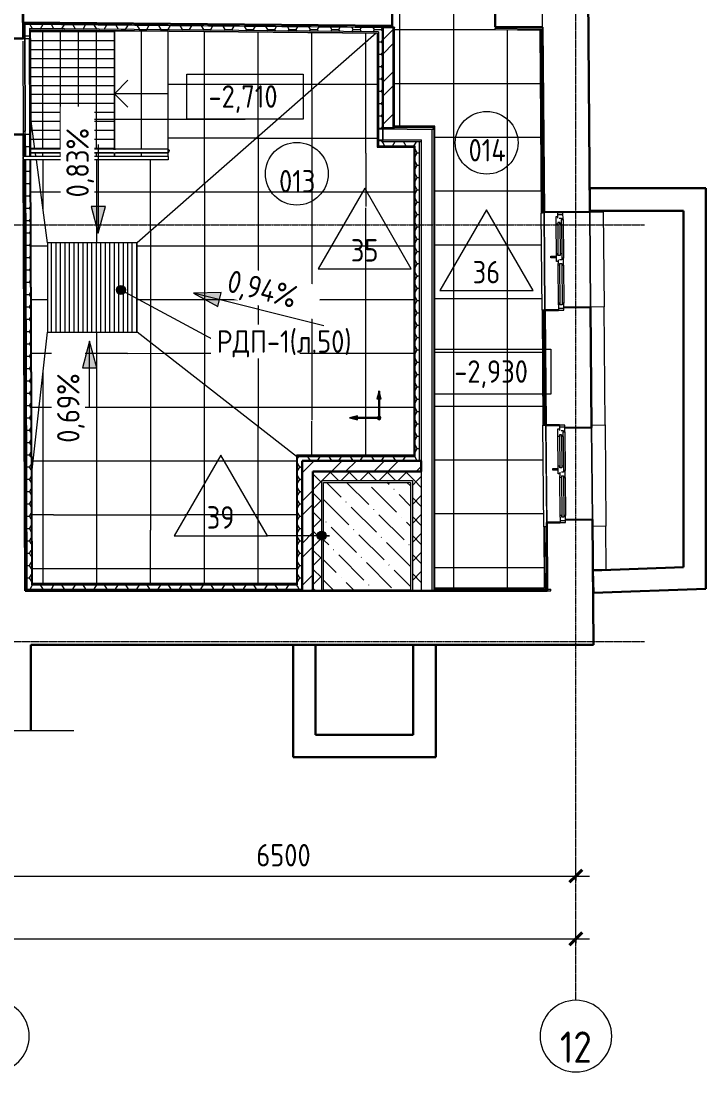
# Model space of a CAD drawing. Header units: millimetres. Extents: x -11773 to 96226, y -4908 to 46494.
# Drawn here: x 49158 to 56801, y 3493 to 15218 of the extents above; entities that cross this region are included whole.
import ezdxf

# ---------------------------------------------------------------- set-up
doc = ezdxf.new("R2010")
doc.units = ezdxf.units.MM
doc.linetypes.add('ADSK_Линия сетки', pattern=[25, 20, -2.5, 0, -2.5])
for name, color, linetype, lineweight in [('_ Окна', 7, 'Continuous', 9), ('Аннотация', 7, 'Continuous', 9), ('Каркас', 7, 'Continuous', 18), ('Лестницы', 7, 'Continuous', 9), ('Марки', 7, 'Continuous', 20), ('Марки помещений', 7, 'Continuous', 20), ('Ограждение', 7, 'Continuous', 9), ('Окна', 7, 'Continuous', 9), ('Оси', 7, 'Continuous', 9), ('Отметки', 7, 'Continuous', 9), ('Перекрытие', 7, 'Continuous', 18), ('Перекрытие штриховка', 7, 'Continuous', 18), ('Размеры', 7, 'Continuous', 9), ('Размеры-100', 7, 'Continuous', 9), ('Стены внутренние', 7, 'Continuous', 18), ('Стены наружные', 7, 'Continuous', 18), ('Стены несущие', 7, 'Continuous', 30), ('Стены отделка', 7, 'Continuous', 30), ('Стены перегородки', 7, 'Continuous', 30), ('Стены штриховка', 7, 'Continuous', 9), ('Стрелки вверх', 7, 'Continuous', 18), ('Узлы', 7, 'Continuous', 18)]:
    doc.layers.add(name, color=color, linetype=linetype, lineweight=lineweight)
doc.layers.add('Линии', color=7, linetype='Continuous', lineweight=9, true_color=0x00a600)
doc.styles.add('GOST Common', font='GOST_Common.ttf', dxfattribs={"width": 0.9, "height": 350})
doc.styles.add('GOST Common_1', font='GOST_Common.ttf', dxfattribs={"width": 0.9, "height": 250})
doc.styles.add('GOST Common_2', font='GOST_Common.ttf', dxfattribs={"width": 0.9, "height": 250})
doc.dimstyles.new('ADSK_Основной_2_5_мм', dxfattribs={"dimscale": 304.8, "dimtxt": 251.428749, "dimasz": 0.463911, "dimexe": 0.492126, "dimexo": 0.492126, "dimgap": 0.098425, "dimtad": 1, "dimrnd": 0.01, "dimdsep": 46, "dimtxsty": 'GOST Common_1', "dimblk1": 'OBLIQUE', "dimblk2": 'OBLIQUE', "dimsah": 1, "dimcen": 0.09, "dimdle": 0.492126, "dimazin": 2, "dimtfac": 1, "dimtdec": 4, "dimtix": 1, "dimtmove": 0, "dimatfit": 3, "dimfxl": 1, "dimtvp": 1, "dimtolj": 1, "dimtzin": 0, "dimlwd": 20, "dimlwe": 20, "dimarcsym": 2})
pattern_1 = [(270, (40404.3, 16311.27), (600, 4e-14), []), (0, (40404.3, 16311.27), (0, 600), [])]
pattern_2 = [(45, (0, 0), (-235.7317, 235.7317), []), (45, (157.15, 0), (-235.7317, 235.7317), [])]
pattern_3 = [(45, (0, 0), (-106.066, 106.066), []), (135, (0, 0), (-106.066, -106.066), [])]
pattern_4 = [(0, (0, 0), (119.062, 68.741), [79.375, -158.75]), (120, (0, 0), (-119.06295, 68.74108), [79.375, -158.75]), (60, (0, 0), (5e-05, 137.48208), [0, -158.75, 79.375, 0])]

# ---------------------------------------------------------------- blocks, each defined once
blk = doc.blocks.new('окна_rehau_двупольное - 1085х1220Н ОК34-3161617-План полов подвала')
at = {"layer": '_ Окна', "lineweight": 18}
for p, q in [((-466.5, -45), (-542.5, -45)), ((-542.5, -45), (-542.5, -105)), ((-542.5, -105), (-484.5, -105)), ((-502.5, -123), (-502.5, -105)), ((-484.5, -87), (-484.5, -63)), ((-484.5, -63), (-466.5, -63)), ((-466.5, -63), (-466.5, -45)), ((-417.5, -63), (-466.5, -63)), ((-435.5, -81), (-435.5, -105)), ((-417.5, -81), (-435.5, -81)), ((-435.5, -105), (-417.5, -105)), ((-417.5, -63), (-417.5, -81)), ((-417.5, -105), (-417.5, -123)), ((-84.5, -63), (-84.5, -81)), ((-84.5, -63), (-35.5, -63)), ((-84.5, -81), (-66.5, -81)), ((-84.5, -105), (-84.5, -123)), ((-66.5, -105), (-84.5, -105)), ((-66.5, -81), (-66.5, -105)), ((40.5, -45), (-35.5, -45)), ((-35.5, -45), (-35.5, -63)), ((-35.5, -63), (-17.5, -63)), ((-17.5, -63), (-17.5, -87)), ((-17.5, -105), (22.5, -105)), ((0.5, -105), (0.5, -123)), ((22.5, -87), (22.5, -63)), ((22.5, -63), (40.5, -63)), ((22.5, -87), (40.5, -87)), ((40.5, -105), (22.5, -105)), ((40.5, -63), (40.5, -45)), ((40.5, -87), (40.5, -105)), ((466.5, -45), (466.5, -63)), ((542.5, -45), (466.5, -45)), ((466.5, -63), (484.5, -63)), ((466.5, -87), (466.5, -105)), ((484.5, -87), (466.5, -87)), ((484.5, -105), (466.5, -105)), ((484.5, -63), (484.5, -87)), ((484.5, -105), (542.5, -105)), ((542.5, -105), (542.5, -45)), ((-417.5, -123), (-502.5, -123)), ((0.5, -123), (-84.5, -123))]:
    blk.add_line(p, q, dxfattribs=at)
at = {"layer": '_ Окна'}
for p, q in [((-522.5, -105), (-522.5, -45)), ((-435.5, -81), (-66.5, -81)), ((-435.5, -105), (-66.5, -105)), ((22.5, -87), (484.5, -87)), ((40.5, -63), (466.5, -63)), ((522.5, -105), (522.5, -45))]:
    blk.add_line(p, q, dxfattribs=at)
at = {"layer": 'Окна'}
for p, q in [((-466.5, -45), (-35.5, -45)), ((-417.5, -63), (-84.5, -63)), ((40.5, -45), (466.5, -45)), ((466.5, -105), (40.5, -105)), ((-84.5, -123), (-417.5, -123)), ((-61, -183), (-61, -123)), ((-41, -183), (-61, -183)), ((-41, -123), (-41, -183))]:
    blk.add_line(p, q, dxfattribs=at)
blk = doc.blocks.new('Ограждение - 40-3098293-План полов подвала')
at = {"layer": 'Ограждение', "lineweight": 18}
blk.add_arc((0, 0), 20, 219.7748, 320.2252, dxfattribs=at)
blk = doc.blocks.new('Ограждение - Ограждение-3256397-План полов подвала')
at = {"layer": 'Ограждение'}
for p, q in [((49186, 13668), (49186, 13708)), ((50201, 13708), (49186, 13708)), ((50201, 13668), (49186, 13668)), ((50801, 13708), (50201, 13708)), ((50801, 13668), (50201, 13668)), ((50801, 13708), (50801, 13668))]:
    blk.add_line(p, q, dxfattribs=at)
at = {"rotation": 269.9999999999997}
blk.add_blockref('Ограждение - 40-3098293-План полов подвала', (49198, 13688), dxfattribs=at)
blk = doc.blocks.new('Перемычка_ 2Арматуры - ПР-1_5-5317099-План полов подвала')
at = {"layer": 'Каркас', "lineweight": 9}
blk.add_line((400, -140), (-400, -140), dxfattribs=at)
blk = doc.blocks.new('Тип перил - Перила_Внутренний_-6528034-План полов подвала')
at = {"layer": 'Ограждение'}
for p, q in [((50190, 13788), (49269, 13788)), ((49269, 13748), (50190, 13748)), ((50801, 13788), (50203, 13788)), ((50203, 13748), (50801, 13748))]:
    blk.add_line(p, q, dxfattribs=at)
at = {"layer": 'Ограждение', "flags": 128}
for points in [[(50203, 13788), (50202, 13788), (50201, 13788), (50200, 13788), (50199, 13788), (50197, 13788), (50196, 13788), (50195, 13788), (50194, 13788), (50193, 13788), (50192, 13788), (50190, 13788), (50190, 13788)], [(50190, 13748), (50191, 13748), (50192, 13748), (50193, 13748), (50194, 13748), (50196, 13748), (50197, 13748), (50198, 13748), (50199, 13748), (50200, 13748), (50201, 13748), (50202, 13748), (50203, 13748)], [(50801, 13770), (50801, 13768), (50801, 13766)]]:
    blk.add_lwpolyline(points, dxfattribs=at)
blk = doc.blocks.new('Тип перил - D40-V6-План полов подвала')
at = {"layer": 'Ограждение', "flags": 128}
for points in [[(50792, 13788), (50794, 13788), (50796, 13788), (50798, 13787), (50799, 13787), (50801, 13786), (50802, 13785), (50803, 13785), (50804, 13784), (50805, 13783), (50806, 13782), (50807, 13782), (50808, 13781), (50808, 13780), (50809, 13779), (50809, 13779), (50810, 13778), (50810, 13778), (50810, 13777), (50811, 13776), (50811, 13776), (50811, 13775), (50811, 13775), (50811, 13774), (50812, 13774), (50812, 13773), (50812, 13773), (50812, 13773), (50812, 13772), (50812, 13772), (50812, 13771), (50812, 13771), (50812, 13771), (50812, 13770), (50812, 13770), (50812, 13769), (50812, 13769), (50812, 13769), (50812, 13768), (50812, 13768), (50812, 13768)], [(50792, 13748), (50794, 13748), (50796, 13748), (50798, 13749), (50799, 13749), (50801, 13750), (50802, 13750), (50803, 13751), (50804, 13752), (50805, 13753), (50806, 13753), (50807, 13754), (50808, 13755), (50808, 13756), (50809, 13756), (50809, 13757), (50810, 13758), (50810, 13758), (50810, 13759), (50811, 13759), (50811, 13760), (50811, 13760), (50811, 13761), (50811, 13761), (50812, 13762), (50812, 13762), (50812, 13763), (50812, 13763), (50812, 13764), (50812, 13764), (50812, 13764), (50812, 13765), (50812, 13765), (50812, 13766), (50812, 13766), (50812, 13766), (50812, 13767), (50812, 13767), (50812, 13767), (50812, 13768), (50812, 13768)]]:
    blk.add_lwpolyline(points, dxfattribs=at)
blk = doc.blocks.new('Тип перил - Перила_Внутренний_-V7-План полов подвала')
at = {"layer": 'Ограждение'}
for p, q in [((50190, 13788), (49269, 13788)), ((50190, 13748), (49269, 13748)), ((50190, 13788), (50212, 13788)), ((50190, 13748), (50212, 13748)), ((50801, 13788), (50212, 13788)), ((50801, 13748), (50212, 13748)), ((50801, 13748), (50801, 13788))]:
    blk.add_line(p, q, dxfattribs=at)
blk = doc.blocks.new('Линия разрыва4 - Линия разрыва-7061539-План полов подвала')
at = {"layer": 'Узлы'}
for p, q in [((-129, 0), (-65, 168)), ((-65, 168), (65, -168)), ((-4147, 0), (-129, 0)), ((65, -168), (129, 0)), ((129, 0), (4760, 0))]:
    blk.add_line(p, q, dxfattribs=at)
blk = doc.blocks.new('Ось сетки - Круг_Ø8 мм-8258-План полов подвала')
at = {"layer": 'Оси', "lineweight": 20}
for start, end in [(360, 180), (180, 360)]:
    blk.add_arc((0, 0), 4, start, end, dxfattribs=at)
blk = doc.blocks.new('DIMBLOCK9-План полов подвала')
at = {"layer": 'Размеры-100', "lineweight": 20, "transparency": 16777216}
for p, q in [((48850, 5679), (48850, 5829)), ((55350, 5679), (55350, 5829)), ((48850, 5679), (55500, 5679)), ((48850, 5679), (48850, 5629)), ((55350, 5679), (55350, 5629))]:
    blk.add_line(p, q, dxfattribs=at)
at = {"layer": 'Размеры-100', "lineweight": 40, "transparency": 16777216}
for p, q in [((48850, 5679), (48920, 5750)), ((55350, 5679), (55420, 5750)), ((48850, 5679), (48779, 5609)), ((55350, 5679), (55279, 5609))]:
    blk.add_line(p, q, dxfattribs=at)
at = {"layer": 'Размеры-100', "color": 0, "lineweight": 20, "transparency": 16777216, "insert": (51784, 6036), "char_height": 250, "width": 756.84, "attachment_point": 1, "line_spacing_factor": 1.022761, "style": 'GOST Common_1'}
blk.add_mtext('6500', dxfattribs=at)
blk = doc.blocks.new('_Oblique')
at = {"color": 0, "linetype": 'ByBlock', "lineweight": -2}
blk.add_line((-0.5, -0.5), (0.5, 0.5), dxfattribs=at)
blk = doc.blocks.new('DIMBLOCK10-План полов подвала')
at = {"layer": 'Размеры-100', "lineweight": 20, "transparency": 16777216}
for p, q in [((-6500, 4979), (-6500, 5129)), ((55350, 4979), (55350, 5129)), ((-6650, 4979), (55500, 4979)), ((-6500, 4979), (-6500, 4929)), ((55350, 4979), (55350, 4929))]:
    blk.add_line(p, q, dxfattribs=at)
at = {"layer": 'Размеры-100', "lineweight": 40, "transparency": 16777216}
for p, q in [((-6500, 4979), (-6430, 5050)), ((55350, 4979), (55420, 5050)), ((-6500, 4979), (-6571, 4909)), ((55350, 4979), (55279, 4909))]:
    blk.add_line(p, q, dxfattribs=at)
at = {"layer": 'Размеры-100', "color": 0, "lineweight": 20, "transparency": 16777216, "insert": (24054, 5336), "char_height": 250, "width": 889.8, "attachment_point": 1, "line_spacing_factor": 1.022761, "style": 'GOST Common_1'}
blk.add_mtext('61850', dxfattribs=at)
blk = doc.blocks.new('ADSK_Марка_Помещение_ОдноЗначение - Номер-159740-План полов подвала')
at = {"layer": 'Марки помещений'}
blk.add_circle((0, 0), 3.5, dxfattribs=at)
blk = doc.blocks.new('Высотные отметки - Рамка-12095-План полов подвала')
at = {"layer": 'Аннотация', "lineweight": 20}
for p, q in [((-6.5, 0), (-6.5, 5)), ((-6.5, 5), (6.5, 5)), ((6.5, 5), (6.5, 0)), ((6.5, 0), (-6.5, 0))]:
    blk.add_line(p, q, dxfattribs=at)
blk = doc.blocks.new('ADSK_Марка_ПерекрытиеПол - Экземпляр_Отделка пола-158379-План полов подвала')
at = {"layer": 'Марки', "color": 1, "true_color": 0xff0000}
for p, q in [((0, 9), (-5.2, 0)), ((5.2, 0), (0, 9)), ((-5.2, 0), (5.2, 0))]:
    blk.add_line(p, q, dxfattribs=at)

msp = doc.modelspace()

# ---------------------------------------------------------------- hatches: boundary and pattern name
at = {"layer": 'Аннотация'}
h = msp.add_hatch(color=256, dxfattribs=at)
edge = h.paths.add_edge_path()
edge.add_arc((50272.426, 12218.323), 50, 0, 360)
at = {"layer": 'Марки', "true_color": 0xff0000}
h = msp.add_hatch(color=1, dxfattribs=at)
edge = h.paths.add_edge_path()
edge.add_arc((52513.629, 9475.348), 50, 0, 360)
at = {"layer": 'Отметки'}
h = msp.add_hatch(color=256, dxfattribs=at)
edge = h.paths.add_edge_path()
edge.add_arc((49684.235, 14124.118), 50, 0, 360)
at = {"layer": 'Перекрытие штриховка', "lineweight": 9, "true_color": 0x787878}
h = msp.add_hatch(dxfattribs=at)
h.set_pattern_fill('FP_25', color=8, style=0, pattern_type=2)
h.set_pattern_definition([(270, (35986.1, 13321.53), (600, 4e-14), []), (0, (35986.1, 13321.53), (0, 600), [])])
h.paths.add_polyline_path([(54946.246, 15116.924), (54948.149, 15118.905), (54946.231, 15118.859)])
h.paths.add_polyline_path([(53327.13, 14044.457), (53325.13, 14044.457), (53325.162, 14042.494)])
h.paths.add_polyline_path([(53776.317, 8891.429), (54996.857, 8891.429), (54946.246, 15116.924), (54446.304, 15121.652), (54449.497, 15553.623), (53304.581, 15564.415), (53300.662, 15148.699), (53315.13, 15148.699), (53315.13, 15144.349), (53327.244, 15144.235), (53327.13, 15134.235), (53325.13, 15134.235), (53325.13, 15132.254), (53327.13, 15132.235), (53327.13, 14044.457), (53774.317, 14043.058), (53774.317, 14041.058), (53776.317, 14041.051), (53776.317, 9383.426)])
h.paths.add_polyline_path([(53774.317, 8889.429), (53776.317, 8891.429), (53774.317, 8891.429)])
h.paths.add_polyline_path([(54998.874, 8889.429), (54998.858, 8891.429), (54996.857, 8891.429), (54998.858, 8889.445)])
h.paths.add_polyline_path([(53764.303, 14011.137), (53764.317, 14011.137), (53764.25, 14011.137)])
h.paths.add_polyline_path([(54958.002, 15147.038), (54978.001, 15147.201), (54977.796, 15148.625), (54957.989, 15148.62)])
h = msp.add_hatch(dxfattribs=at)
h.set_pattern_fill('FP_31', color=8, style=0, pattern_type=2)
h.set_pattern_definition([(270, (40404.3, 16313.1), (600, 4e-14), []), (0, (40404.3, 16313.1), (0, 599.98), [])])
h.paths.add_polyline_path([(50801.397, 15106.12), (49263.887, 15120.659), (49264.244, 15107.851), (50201.397, 15107.851), (50201.397, 15106.12), (50501.397, 15106.12)])
h.paths.add_polyline_path([(49454.763, 12745.004), (50454.763, 12745.004), (53121.573, 15084.179), (50801.397, 15106.12), (50801.402, 13784.899), (50808.517, 13778.992), (50809.911, 13772.958), (50810.31, 13771.898), (50811.101, 13771.687), (50810.526, 13764.9), (50810.601, 13763.409), (50811.281, 13762.675), (50809.155, 13758.529), (50806.917, 13757.245), (50806.111, 13756.959), (50805.455, 13753.91), (50802.331, 13751.235), (50801.397, 13749.897), (50801.397, 13667.851), (49329.91, 13667.851), (49360.944, 13438.466)])
h.paths.add_polyline_path([(49263.887, 15120.659), (49261.88, 15122.678), (49262.244, 15120.675)])
h = msp.add_hatch(dxfattribs=at)
h.set_pattern_fill('FP_47', color=8, style=0, pattern_type=2)
h.set_pattern_definition([(0, (0, 0), (0, 100), []), (90, (0, 0), (-200, 1e-14), [])])
h.paths.add_polyline_path([(49286.393, 13707.851), (50201.397, 13707.851), (50201.397, 13748.23), (50196.486, 13747.851), (50189.594, 13747.851), (49268.887, 13747.851), (49269.033, 13707.851), (49284.393, 13707.851)])
h.paths.add_polyline_path([(50189.594, 13787.17), (50201.397, 13787.851), (50201.397, 15107.851), (49263.934, 15107.851), (49268.742, 13787.851), (50189.594, 13787.851)])
h = msp.add_hatch(dxfattribs=at)
h.set_pattern_fill('FP_28', color=8, style=0, pattern_type=2)
h.set_pattern_definition([(270, (40407.24, 16311.27), (599.984, 4e-14), []), (0, (40407.24, 16311.27), (0, 600), [])])
h.paths.add_polyline_path([(50454.763, 11745.004), (53133.13, 13842.962), (53133.13, 15084.07), (53121.427, 15084.051), (50454.763, 12745.004), (50454.763, 12086.786)])
h.paths.add_polyline_path([(53135.13, 15084.051), (53135.035, 15085.956), (53133.13, 15084.07)])
h = msp.add_hatch(dxfattribs=at)
h.set_pattern_fill('FP_32', color=8, style=0, pattern_type=2)
h.set_pattern_definition([(270, (40408.2, 16310.66), (599.975, 0.012), []), (0.001, (40408.2, 16310.66), (3e-05, 599.998), [])])
h.paths.add_polyline_path([(52231.629, 10359.607), (52231.629, 10371.267), (52233.629, 10371.267), (52233.629, 10373.267), (52309.24, 10373.267), (53174.837, 13810.932), (53135.13, 13811.057), (53135.13, 13813.057), (53133.13, 13813.063), (53133.13, 13842.962), (50454.763, 11745.004), (52229.639, 10361.159)])
h = msp.add_hatch(dxfattribs=at)
h.set_pattern_fill('FP_26', color=8, style=0, pattern_type=2)
h.set_pattern_definition(pattern_1)
h.paths.add_polyline_path([(53542.317, 13809.783), (53544.317, 13809.783), (53544.286, 13811.745), (53542.703, 13810.168)])
h.paths.add_polyline_path([(53542.317, 10373.267), (53542.317, 13809.783), (53174.547, 13809.783), (52309.24, 10373.267), (52492.763, 10373.267)])
h.paths.add_polyline_path([(53544.317, 10371.267), (53542.317, 10373.267), (53542.703, 10371.267)])
h = msp.add_hatch(dxfattribs=at)
h.set_pattern_fill('FP_27', color=8, style=0, pattern_type=2)
h.set_pattern_definition([(270, (40503.44, 16311.27), (598.868, 4e-14), []), (0, (40503.44, 16311.27), (0, 600), [])])
h.paths.add_polyline_path([(49281.773, 10210.012), (49454.763, 11745.004), (49454.763, 12745.004), (49329.91, 13667.851), (49269.179, 13667.851), (49281.404, 10311.267)])
h = msp.add_hatch(dxfattribs=at)
h.set_pattern_fill('FP_29', color=8, style=0, pattern_type=2)
h.set_pattern_definition([(270, (40404.3, 16310.2), (600, 4e-14), []), (0, (40404.3, 16310.2), (0, 599.986), [])])
h.paths.add_polyline_path([(49285.456, 9198.875), (50454.763, 11745.004), (49454.763, 11745.004), (49281.773, 10210.012), (49284.393, 9490.546)])
h = msp.add_hatch(dxfattribs=at)
h.set_pattern_fill('FP_30', color=8, style=0, pattern_type=2)
h.set_pattern_definition([(270, (40405.1, 16309.6), (599.995, 0.02), []), (0.002, (40405.1, 16309.6), (-3e-05, 599.977), [])])
h.paths.add_polyline_path([(49284.401, 8939.429), (49286.393, 8941.429), (49284.393, 8941.429)])
h.paths.add_polyline_path([(49290.377, 8941.429), (49308.272, 8941.429), (52231.629, 10282.818), (52231.629, 10359.607), (50454.763, 11745.004), (49285.456, 9198.875), (49286.393, 8941.429)])
h = msp.add_hatch(dxfattribs=at)
h.set_pattern_fill('FP_26', color=8, style=0, pattern_type=2)
h.set_pattern_definition(pattern_1)
h.paths.add_polyline_path([(52231.629, 8941.429), (52231.629, 10282.818), (49308.272, 8941.429), (52230.278, 8941.429)])
h.paths.add_polyline_path([(52231.629, 8939.429), (52233.629, 8939.429), (52231.629, 8941.429)])
h = msp.add_hatch(dxfattribs=at)
h.set_pattern_fill('FP_34', color=8, style=0, pattern_type=2)
h.set_pattern_definition([(135, (0, 0), (-308.69666, 84.19025), [396.875, -79.375, 3.353, -76.022])])
h.paths.add_polyline_path([(52533.629, 8869.429), (53504.317, 8869.429), (53504.317, 10071.267), (52533.629, 10071.267), (52533.629, 9354.773)])
at = {"layer": 'Стены внутренние', "lineweight": 9}
h = msp.add_hatch(dxfattribs=at)
h.set_pattern_fill('FP_52', color=256, style=0, pattern_type=2)
h.set_pattern_definition(pattern_4)
h.paths.add_polyline_path([(53195.13, 15095.484), (53195.13, 15145.486), (49201.659, 15183.251), (49202.245, 15133.243), (53145.13, 15095.957)])
h = msp.add_hatch(dxfattribs=at)
h.set_pattern_fill('FP_52', color=256, style=0, pattern_type=2)
h.set_pattern_definition(pattern_4)
h.paths.add_polyline_path([(49224.437, 8929.429), (49274.437, 8929.429), (49257.179, 13667.851), (49207.178, 13667.851), (49223.943, 9064.933)])
h.paths.add_polyline_path([(49207.033, 13707.851), (49257.033, 13707.851), (49256.141, 13952.605), (49206.146, 13951.339), (49207.004, 13715.581)])
h.paths.add_polyline_path([(49202.245, 15022.416), (49252.244, 15022.642), (49251.843, 15132.774), (49201.843, 15132.774), (49201.977, 15095.957)])
h = msp.add_hatch(dxfattribs=at)
h.set_pattern_fill('FP_36', color=256, style=0, pattern_type=2)
h.set_pattern_definition(pattern_2)
h.paths.add_polyline_path([(53289.953, 14023.934), (53315.13, 14023.934), (53315.13, 15148.699), (53297.108, 15148.699), (53297.068, 15144.52), (53195.13, 15144.52), (53195.13, 14023.934)])
h = msp.add_hatch(dxfattribs=at)
h.set_pattern_fill('FP_52', color=256, style=0, pattern_type=2)
h.set_pattern_definition(pattern_4)
h.paths.add_polyline_path([(53195.13, 13822.869), (53195.13, 13892.869), (53145.13, 13892.021), (53145.13, 13823.025), (53177.856, 13822.923)])
h.paths.add_polyline_path([(53195.13, 14012.87), (53195.13, 15095.484), (53145.13, 15095.957), (53145.13, 14013.026)])
h = msp.add_hatch(dxfattribs=at)
h.set_pattern_fill('FP_52', color=256, style=0, pattern_type=2)
h.set_pattern_definition(pattern_4)
h.paths.add_polyline_path([(53604.317, 13821.589), (53604.317, 13871.589), (53195.13, 13872.869), (53195.13, 13822.869), (53554.317, 13821.745)])
h = msp.add_hatch(dxfattribs=at)
h.set_pattern_fill('FP_52', color=256, style=0, pattern_type=2)
h.set_pattern_definition(pattern_4)
h.paths.add_polyline_path([(53604.317, 10311.267), (53604.317, 13821.589), (53554.317, 13821.589), (53554.317, 10311.267)])
h = msp.add_hatch(dxfattribs=at)
h.set_pattern_fill('FP_52', color=256, style=0, pattern_type=2)
h.set_pattern_definition(pattern_4)
h.paths.add_polyline_path([(52298.384, 10311.267), (53554.317, 10311.267), (53554.317, 10361.267), (52243.629, 10361.267), (52243.629, 10311.267), (52293.629, 10311.267)])
h = msp.add_hatch(dxfattribs=at)
h.set_pattern_fill('FP_52', color=256, style=0, pattern_type=2)
h.set_pattern_definition(pattern_4)
h.paths.add_polyline_path([(52287.329, 8879.429), (52293.629, 8879.429), (52293.629, 10311.267), (52243.629, 10311.267), (52243.629, 8879.429)])
h = msp.add_hatch(dxfattribs=at)
h.set_pattern_fill('FP_36', color=256, style=0, pattern_type=2)
h.set_pattern_definition(pattern_2)
h.paths.add_polyline_path([(52293.629, 10191.267), (53624.317, 10191.267), (53624.317, 10311.267), (52293.629, 10311.267)])
h = msp.add_hatch(dxfattribs=at)
h.set_pattern_fill('FP_36', color=256, style=0, pattern_type=2)
h.set_pattern_definition(pattern_2)
h.paths.add_polyline_path([(52413.629, 8859.429), (52413.629, 10191.267), (52293.629, 10191.267), (52293.629, 8859.429)])
h = msp.add_hatch(dxfattribs=at)
h.set_pattern_fill('FP_43', color=256, style=0, pattern_type=2)
h.set_pattern_definition(pattern_3)
h.paths.add_polyline_path([(52513.629, 10091.267), (53624.317, 10091.267), (53624.317, 10191.267), (52413.629, 10191.267), (52413.629, 10091.267), (52492.763, 10091.267)])
h = msp.add_hatch(dxfattribs=at)
h.set_pattern_fill('FP_43', color=256, style=0, pattern_type=2)
h.set_pattern_definition(pattern_3)
h.paths.add_polyline_path([(52419.929, 8859.429), (52513.629, 8859.429), (52513.629, 10091.267), (52413.629, 10091.267), (52414.629, 8859.429)])
h = msp.add_hatch(dxfattribs=at)
h.set_pattern_fill('FP_43', color=256, style=0, pattern_type=2)
h.set_pattern_definition(pattern_3)
h.paths.add_polyline_path([(53624.317, 8859.429), (53624.317, 10091.267), (53524.317, 10091.267), (53524.317, 8859.429), (53542.703, 8859.429)])
h = msp.add_hatch(dxfattribs=at)
h.set_pattern_fill('FP_52', color=256, style=0, pattern_type=2)
h.set_pattern_definition(pattern_4)
h.paths.add_polyline_path([(52243.629, 8879.429), (52243.629, 8929.429), (49224.437, 8929.338), (49224.619, 8879.429), (52230.278, 8879.429)])
at = {"layer": 'Узлы', "lineweight": 9}
h = msp.add_hatch(dxfattribs=at)
h.set_pattern_fill('FP_58', color=256, style=0, pattern_type=2)
h.set_pattern_definition([(90, (0, 0), (-50, 3e-15), [])])
h.paths.add_polyline_path([(50454.763, 11745.004), (50454.763, 12745.004), (49454.763, 12745.004), (49454.763, 11745.004)])
h.paths.add_polyline_path([(49816.292, 25105.395), (49816.292, 25905.395), (49016.292, 25905.395), (49016.292, 25105.395), (49342.942, 25105.395)])
h.paths.add_polyline_path([(50072.277, 35035.377), (51072.277, 35035.377), (51072.277, 36035.377), (50072.277, 36035.377), (50072.277, 35065.344)])
h.paths.add_polyline_path([(-798.616, 37219.948), (-0.435, 37219.948), (-0.435, 38219.948), (-1000.435, 38219.948), (-1000.435, 37219.948)])
h.paths.add_polyline_path([(47243.062, 40544.996), (47649.57, 40544.996), (47649.57, 41544.996), (46649.57, 41544.996), (46649.57, 40544.996)])
at = {"layer": 'Узлы', "true_color": 0xff0000}
for points in [[(53129.626, 11003.825), (53175.235, 11003.825), (53153.251, 11091.996), (53133.251, 11017.355)], [(52911.207, 10766.788), (52911.207, 10812.397), (52823.037, 10790.413), (52864.983, 10779.174)], [(53153.251, 10769.174), (53158.428, 10769.856), (53163.251, 10771.854), (53167.394, 10775.032), (53170.572, 10779.174), (53172.57, 10783.998), (53173.251, 10789.174), (53172.57, 10794.35), (53170.572, 10799.174), (53167.394, 10803.316), (53163.251, 10806.495), (53158.428, 10808.493), (53153.251, 10809.174), (53148.075, 10808.493), (53143.251, 10806.495), (53139.109, 10803.316), (53135.931, 10799.174), (53133.933, 10794.35), (53133.251, 10789.174), (53133.933, 10783.998), (53135.931, 10779.174), (53139.109, 10775.032), (53143.251, 10771.854), (53148.075, 10769.856)]]:
    msp.add_hatch(color=1, dxfattribs=at).paths.add_polyline_path(points)

# ---------------------------------------------------------------- linework, layer by layer
at = {"layer": 'Аннотация'}
msp.add_circle((50272.426, 12218.323), 50, dxfattribs=at)
at = {"layer": 'Лестницы'}
for p, q in [((50201.397, 13787.473), (50201.397, 15106.12)), ((50501.397, 15106.12), (50201.397, 15106.12)), ((50801.397, 15106.12), (50501.397, 15106.12)), ((50501.397, 13787.851), (50501.397, 15106.12)), ((50501.397, 13787.851), (50501.397, 15106.12)), ((50801.397, 13787.851), (50801.397, 15106.12)), ((50801.397, 13787.851), (50801.397, 15106.12)), ((50201.397, 13707.851), (50201.397, 13748.23)), ((50501.397, 13707.851), (50501.397, 13747.851)), ((50501.397, 13707.851), (50501.397, 13747.851)), ((50801.397, 13707.851), (50801.397, 13747.851)), ((50801.397, 13707.851), (50801.397, 13747.851)), ((50392.882, 13707.851), (50201.397, 13707.851)), ((50655.368, 13707.851), (50501.397, 13707.851))]:
    msp.add_line(p, q, dxfattribs=at)
at = {"layer": 'Линии', "color": 7}
for p, q in [((50454.763, 12745.004), (49454.763, 12745.004)), ((49454.763, 12745.004), (49454.763, 11745.004)), ((50454.763, 11745.004), (50454.763, 12745.004)), ((49454.763, 11745.004), (50454.763, 11745.004))]:
    msp.add_line(p, q, dxfattribs=at)
at = {"layer": 'Линии', "color": 1, "lineweight": 18, "true_color": 0xff0000}
for p, q in [((53153.251, 11091.996), (53129.626, 11003.825)), ((53175.235, 11003.825), (53153.251, 11091.996)), ((53129.626, 11003.825), (53175.235, 11003.825)), ((52911.207, 10812.397), (52823.037, 10790.413)), ((52823.037, 10790.413), (52911.207, 10766.788)), ((52911.207, 10766.788), (52911.207, 10812.397))]:
    msp.add_line(p, q, dxfattribs=at)
at = {"layer": 'Линии', "color": 1, "lineweight": 30, "true_color": 0xff0000}
for q in [(53153.251, 11089.174), (52853.251, 10789.174)]:
    msp.add_line((53153.251, 10789.174), q, dxfattribs=at)
at = {"layer": 'Линии', "color": 1, "lineweight": 18, "true_color": 0xff0000}
for start, end in [(0, 180), (180, 360)]:
    msp.add_arc((53153.251, 10789.174), 20, start, end, dxfattribs=at)
at = {"layer": 'Марки', "color": 1, "true_color": 0xff0000}
for p, q in [((52599.639, 9475.348), (51906.162, 9475.348)), ((52513.629, 9475.348), (52599.639, 9475.348))]:
    msp.add_line(p, q, dxfattribs=at)
msp.add_circle((52513.629, 9475.348), 50, dxfattribs=at)
at = {"layer": 'Оси', "linetype": 'ADSK_Линия сетки'}
for p, q in [((55349.565, 4292.971), (55349.565, 44222.998)), ((-10973.221, 12945), (56115, 12945)), ((-10973.221, 8295), (56115, 8295))]:
    msp.add_line(p, q, dxfattribs=at)
at = {"layer": 'Отметки', "lineweight": 20}
msp.add_line((49684.235, 14124.118), (51657.63, 14124.118), dxfattribs=at)
at = {"layer": 'Отметки'}
msp.add_circle((49684.235, 14124.118), 50, dxfattribs=at)
at = {"layer": 'Перекрытие'}
for p, q in [((54978.001, 15147.201), (54977.99, 15148.624)), ((49201.397, 15022.413), (49201.397, 13952.406)), ((49263.934, 15107.851), (50201.397, 15107.851)), ((50201.397, 15107.851), (50201.397, 13787.473)), ((53121.573, 15084.179), (50454.763, 12745.004)), ((49313.675, 13787.851), (49267.498, 14129.168)), ((49324.499, 13707.851), (49319.087, 13747.851)), ((50201.397, 13748.23), (50201.397, 13707.851)), ((50201.397, 13707.851), (49269.033, 13707.851)), ((49454.763, 12745.004), (49329.91, 13667.851)), ((49281.773, 10210.012), (49454.763, 11745.004)), ((52231.629, 10359.607), (50454.763, 11745.004))]:
    msp.add_line(p, q, dxfattribs=at)
at = {"layer": 'Стены внутренние'}
for p, q in [((53300.662, 15148.699), (53300.811, 15164.433)), ((49202.245, 15022.416), (49206.015, 13987.423)), ((49206.014, 13987.423), (49202.245, 15022.416)), ((49185.997, 13992.35), (49182.354, 14992.343)), ((49186.015, 13987.35), (49206.015, 13987.423)), ((49186.142, 13952.35), (49186.015, 13987.35)), ((54994.783, 13082.905), (55003.657, 11991.441)), ((55004.05, 11991.444), (54995.17, 13083.679)), ((55505.154, 13087.825), (55513.782, 12026.439)), ((55014.093, 10707.669), (55023.294, 9575.936)), ((55023.307, 9622.708), (55014.487, 10707.673)), ((55524.714, 10681.82), (55533.046, 9656.853))]:
    msp.add_line(p, q, dxfattribs=at)
at = {"layer": 'Стены наружные'}
for p, q in [((49256.015, 13987.423), (49252.244, 15022.598)), ((49264.244, 15022.642), (49268.015, 13987.466)), ((54971.658, 11991.181), (54962.837, 13076.145)), ((55513.783, 12026.439), (55505.154, 13087.825)), ((55655.149, 13089.045), (55663.778, 12027.658)), ((54991.295, 9575.676), (54982.094, 10707.409)), ((55533.046, 9656.853), (55524.714, 10681.82)), ((55674.473, 10712.038), (55683.671, 9580.654))]:
    msp.add_line(p, q, dxfattribs=at)
at = {"layer": 'Стены несущие'}
for p, q in [((49182.245, 15022.343), (49164.232, 19967.81)), ((55505.154, 13087.825), (55464.406, 18100.059)), ((49181.357, 15583.28), (49177.775, 15203.297)), ((53300.811, 15164.433), (53304.392, 15544.416)), ((54450.384, 15533.614), (54446.802, 15153.631)), ((49177.775, 15203.297), (53300.811, 15164.433)), ((53195.13, 15148.699), (53195.13, 14023.934)), ((53315.13, 15148.699), (53195.13, 15148.699)), ((53315.13, 14023.934), (53315.13, 15148.699)), ((54446.802, 15153.631), (54978.383, 15148.62)), ((54978.383, 15148.62), (54995.17, 13083.679)), ((48742.248, 15020.74), (49182.245, 15022.343)), ((53195.13, 14023.934), (53315.13, 14023.934)), ((49186.142, 13952.35), (48746.145, 13950.748)), ((49187.033, 13707.851), (49186.142, 13952.35)), ((49204.692, 8859.429), (49187.178, 13667.851)), ((56800.536, 13351.787), (55505.04, 13351.787)), ((55505.04, 13351.787), (55505.04, 13101.787)), ((56800.536, 8883.556), (56800.536, 13351.787)), ((54995.17, 13083.679), (55505.154, 13087.825)), ((55505.041, 13101.787), (56550.536, 13101.787)), ((56550.536, 13101.787), (56550.536, 9124.77)), ((55154.045, 11992.664), (55004.05, 11991.444)), ((55004.05, 11991.444), (55014.487, 10707.673)), ((55513.789, 12025.589), (55213.799, 12023.15)), ((55214.051, 11992.151), (55214.043, 11993.151)), ((55524.714, 10681.82), (55513.789, 12025.589)), ((55014.487, 10707.673), (55164.482, 10708.892)), ((55224.723, 10679.381), (55524.714, 10681.82)), ((53624.317, 10311.267), (52293.629, 10311.267)), ((52293.629, 8859.429), (52293.629, 10311.267)), ((53624.317, 10191.267), (53624.317, 10311.267)), ((52413.629, 10191.267), (52413.629, 8859.429)), ((52413.629, 10191.267), (53624.317, 10191.267)), ((55173.302, 9623.928), (55023.307, 9622.708)), ((55023.307, 9622.708), (55029.512, 8859.429)), ((55533.046, 9656.853), (55233.056, 9654.415)), ((55233.308, 9623.416), (55233.3, 9624.416)), ((55544.407, 8259.429), (55533.046, 9656.853)), ((56550.536, 9124.77), (55537.666, 9088.526)), ((55537.666, 9088.526), (55546.606, 8838.686)), ((55029.512, 8859.429), (49204.692, 8859.429)), ((55546.606, 8838.686), (56800.536, 8883.556)), ((49266.233, 8259.429), (55544.407, 8259.429)), ((49269.16, 7298.456), (49266.233, 8259.429)), ((52195, 8259.429), (52195, 7005.541)), ((52445, 7255.541), (52445, 8259.429)), ((53535, 8259.429), (53535, 7255.541)), ((53785, 7005.541), (53785, 8259.429)), ((53535, 7255.541), (52445, 7255.541)), ((52195, 7005.541), (53785, 7005.541))]:
    msp.add_line(p, q, dxfattribs=at)
at = {"layer": 'Стены отделка', "lineweight": 9}
for p, q in [((49201.586, 15203.25), (49181.586, 15203.177)), ((49201.586, 15203.25), (49201.397, 15183.251)), ((49201.397, 15183.251), (53297.068, 15144.52)), ((53297.257, 15164.519), (49201.586, 15203.25)), ((49202.245, 15022.416), (49201.586, 15203.25)), ((53195.13, 15145.486), (49201.659, 15183.251)), ((49201.659, 15183.251), (49202.245, 15022.416)), ((53145.13, 15095.957), (49251.843, 15132.774)), ((49251.843, 15132.774), (49252.244, 15022.598)), ((53297.068, 15144.52), (53297.257, 15164.519)), ((53327.244, 15144.235), (53315.13, 15144.349)), ((53327.13, 15132.235), (53327.244, 15144.235)), ((53327.13, 14044.457), (53327.13, 15132.235)), ((54446.607, 15153.65), (54446.304, 15121.652)), ((54957.988, 15148.815), (54446.607, 15153.65)), ((54958.15, 15128.812), (54948.149, 15128.907)), ((54958.002, 15147.038), (54957.988, 15148.815)), ((54978.001, 15147.201), (54958.002, 15147.038)), ((54994.783, 13082.905), (54978.001, 15147.201)), ((49182.245, 15022.343), (49264.244, 15022.642)), ((49263.887, 15120.659), (53133.13, 15084.07)), ((49264.244, 15022.642), (49263.887, 15120.659)), ((53133.13, 15084.07), (53133.13, 13813.063)), ((53145.13, 15095.957), (53145.13, 14013.026)), ((54446.304, 15121.652), (54946.246, 15116.924)), ((54946.246, 15116.924), (54962.837, 13076.145)), ((49268.015, 13987.466), (49256.015, 13987.423)), ((49257.033, 13707.851), (49256.015, 13987.423)), ((49269.033, 13707.851), (49268.015, 13987.466)), ((53195.13, 14032.87), (53764.317, 14031.089)), ((53195.13, 13872.869), (53195.13, 14023.934)), ((53774.317, 14043.058), (53327.13, 14044.457)), ((53744.317, 14011.151), (53764.25, 14011.089)), ((53764.317, 14011.137), (53744.317, 14011.137)), ((53764.25, 14011.089), (53764.313, 14031.089)), ((53764.317, 14031.089), (53764.317, 8859.429)), ((53776.317, 8891.429), (53776.317, 14041.051)), ((49256.141, 13952.605), (49186.142, 13952.35)), ((49186.142, 13952.35), (49187.033, 13707.851)), ((53145.13, 13893.026), (53145.13, 13823.025)), ((53195.13, 13872.869), (53466.028, 13872.021)), ((53604.317, 13871.589), (53195.13, 13872.869)), ((53466.028, 13872.021), (53626.428, 13871.52)), ((53604.317, 10311.267), (53604.317, 13871.589)), ((53624.317, 13871.541), (53604.317, 13871.541)), ((53626.428, 13871.52), (53626.491, 13891.519)), ((53135.13, 13811.057), (53542.317, 13809.783)), ((53554.317, 13821.745), (53145.13, 13823.025)), ((53542.317, 13809.783), (53542.317, 10373.267)), ((53554.317, 10361.267), (53554.317, 13821.745)), ((49187.178, 13667.851), (49204.619, 8879.429)), ((49257.179, 13667.851), (49274.437, 8929.429)), ((49286.393, 8941.429), (49269.179, 13667.851)), ((54962.837, 13076.145), (54974.837, 13076.243)), ((54974.784, 13082.742), (54994.783, 13082.905)), ((54974.837, 13076.243), (54974.784, 13082.742)), ((55505.041, 13101.787), (55505.154, 13087.825)), ((55505.154, 13087.825), (55655.149, 13089.045)), ((55655.149, 13089.045), (55655.046, 13101.787)), ((55003.657, 11991.441), (54971.658, 11991.181)), ((54971.658, 11991.181), (54982.094, 10707.409)), ((54983.657, 11991.278), (54983.665, 11990.278)), ((55014.093, 10707.669), (55003.657, 11991.441)), ((55663.778, 12027.658), (55513.783, 12026.439)), ((55513.783, 12026.439), (55524.478, 10710.819)), ((55674.473, 10712.038), (55663.778, 12027.658)), ((54982.094, 10707.409), (55014.093, 10707.669)), ((55524.478, 10710.819), (55674.473, 10712.038)), ((52231.629, 10371.267), (52231.629, 8941.429)), ((53542.317, 10373.267), (52233.629, 10373.267)), ((52243.629, 10361.267), (53554.317, 10361.267)), ((52243.629, 8929.429), (52243.629, 10361.267)), ((53604.317, 10311.267), (53624.317, 10311.267)), ((52513.629, 10091.267), (53524.317, 10091.267)), ((53524.317, 10091.267), (53524.317, 8859.429)), ((52533.629, 8869.429), (52533.629, 10071.267)), ((52533.629, 10071.267), (53504.317, 10071.267)), ((53504.317, 10071.267), (53504.317, 8869.429)), ((55023.294, 9575.936), (54991.295, 9575.676)), ((54991.295, 9575.676), (54996.857, 8891.429)), ((55029.119, 8859.429), (55023.294, 9575.936)), ((55683.671, 9580.654), (55533.676, 9579.434)), ((55533.676, 9579.434), (55537.596, 9097.191)), ((55687.591, 9098.41), (55683.671, 9580.654)), ((55537.596, 9097.191), (55687.591, 9098.41)), ((49224.619, 8879.502), (49224.437, 8929.429)), ((49224.437, 8929.429), (49224.619, 8879.429)), ((49274.437, 8929.429), (52243.629, 8929.429)), ((52231.629, 8941.429), (49286.393, 8941.429)), ((49204.619, 8879.429), (49224.619, 8879.502)), ((49204.692, 8879.429), (49204.692, 8859.429)), ((49204.692, 8879.429), (52293.629, 8879.429)), ((52513.629, 8859.429), (52513.629, 8869.429)), ((53504.317, 8869.429), (52533.629, 8869.429)), ((53764.317, 8879.429), (55069.117, 8879.429)), ((54996.857, 8891.429), (53776.317, 8891.429)), ((55008.874, 8889.429), (55009.119, 8859.266)), ((55009.119, 8859.266), (55029.119, 8859.429)), ((55029.512, 8859.429), (55069.117, 8859.429)), ((55069.117, 8859.429), (55069.117, 8879.429))]:
    msp.add_line(p, q, dxfattribs=at)
at = {"layer": 'Стены перегородки', "lineweight": 18}
for p, q in [((53466.466, 14012.021), (53145.13, 14013.026)), ((53145.13, 14013.026), (53145.13, 13893.026)), ((53195.13, 14012.87), (53195.13, 13892.869)), ((53466.466, 14012.021), (53744.317, 14011.151)), ((53744.317, 8859.429), (53744.317, 14011.151)), ((53145.13, 13893.026), (53466.091, 13892.021)), ((53466.091, 13892.021), (53626.491, 13891.519)), ((53624.317, 13891.526), (53624.317, 8859.429))]:
    msp.add_line(p, q, dxfattribs=at)
at = {"layer": 'Стены штриховка'}
for p, q in [((54978.383, 15148.62), (54975.294, 15528.666)), ((53325.13, 14042.463), (53325.13, 15132.254)), ((53325.13, 15132.254), (53327.13, 15132.235)), ((54948.149, 15128.907), (54446.418, 15133.651)), ((54958.15, 15128.812), (54974.784, 13082.742)), ((49261.88, 15122.678), (53135.13, 15086.051)), ((49262.244, 15022.634), (49261.88, 15122.678)), ((53135.13, 15086.051), (53135.13, 13811.057)), ((54446.323, 15123.652), (54948.23, 15118.905)), ((54948.23, 15118.905), (54964.837, 13076.161)), ((49267.033, 13707.851), (49266.015, 13987.459)), ((53776.317, 14041.051), (53325.13, 14042.463)), ((53774.317, 8889.429), (53774.317, 14043.058)), ((53776.317, 14043.051), (53774.317, 14043.058)), ((53776.317, 14041.051), (53776.317, 14043.051)), ((49207.033, 13707.851), (49206.142, 13952.423)), ((49206.142, 13952.423), (49207.033, 13707.851)), ((53133.13, 13813.063), (53544.317, 13811.776)), ((53133.13, 13813.063), (53133.13, 13811.063)), ((53133.13, 13811.063), (53135.13, 13811.057)), ((53544.317, 13811.776), (53544.317, 10371.267)), ((49207.178, 13667.851), (49224.437, 8929.429)), ((49224.437, 8929.429), (49207.179, 13667.851)), ((49284.401, 8939.429), (49267.179, 13667.851)), ((54973.658, 11991.197), (54984.094, 10707.426)), ((54983.665, 11990.278), (54994.094, 10707.507)), ((52233.629, 10373.267), (52231.629, 10373.267)), ((52231.629, 10373.267), (52231.629, 10371.267)), ((53544.317, 10371.267), (52231.629, 10371.267)), ((52233.629, 10373.267), (52233.629, 8939.429)), ((52513.629, 8869.429), (52513.629, 10091.267)), ((54993.295, 9575.692), (54998.874, 8889.429)), ((55008.874, 8889.429), (55003.294, 9575.773)), ((52233.629, 8939.429), (49284.401, 8939.429)), ((52513.629, 8869.429), (52533.629, 8869.429)), ((53504.317, 8869.429), (53524.317, 8869.429)), ((54998.874, 8889.429), (53774.317, 8889.429))]:
    msp.add_line(p, q, dxfattribs=at)
at = {"layer": 'Стрелки вверх'}
for p, q in [((50201.397, 14406.986), (50351.397, 14556.986)), ((50501.397, 14406.986), (50201.397, 14406.986)), ((50201.397, 14406.986), (50351.397, 14256.986)), ((50801.397, 14406.986), (50501.397, 14406.986))]:
    msp.add_line(p, q, dxfattribs=at)

# ---------------------------------------------------------------- block references
at = {"layer": 'Каркас', "lineweight": 9, "rotation": 269.9999999999993}
msp.add_blockref('Перемычка_ 2Арматуры - ПР-1_5-5317099-План полов подвала', (52433.629, 9734.429), dxfattribs=at)
at = {"layer": 'Марки', "color": 1, "true_color": 0xff0000, "xscale": 99.99999999999993, "yscale": 99.99999999999993, "zscale": 99.99999999999993}
for p in [(52992.952, 12454.982), (54352.47, 12211.922), (51386.546, 9475.348)]:
    msp.add_blockref('ADSK_Марка_ПерекрытиеПол - Экземпляр_Отделка пола-158379-План полов подвала', p, dxfattribs=at)
at = {"layer": 'Марки помещений', "xscale": 99.99999999999993, "yscale": 99.99999999999993, "zscale": 99.99999999999993}
for p in [(54353.922, 13859.892), (52235.158, 13514.039)]:
    msp.add_blockref('ADSK_Марка_Помещение_ОдноЗначение - Номер-159740-План полов подвала', p, dxfattribs=at)
at = {"layer": 'Ограждение'}
for name in ['Тип перил - Перила_Внутренний_-6528034-План полов подвала', 'Тип перил - Перила_Внутренний_-V7-План полов подвала', 'Тип перил - D40-V6-План полов подвала', 'Ограждение - Ограждение-3256397-План полов подвала']:
    msp.add_blockref(name, (0, 0), dxfattribs=at)
at = {"layer": 'Окна', "rotation": 270.465783681016}
for p in [(55254.631, 12535.999), (55273.888, 10167.264)]:
    msp.add_blockref('окна_rehau_двупольное - 1085х1220Н ОК34-3161617-План полов подвала', p, dxfattribs=at)
at = {"layer": 'Оси', "lineweight": 20, "xscale": 99.99999999999993, "yscale": 99.99999999999993, "zscale": 99.99999999999993}
for p in [(48849.565, 3892.971), (55349.565, 3892.971)]:
    msp.add_blockref('Ось сетки - Круг_Ø8 мм-8258-План полов подвала', p, dxfattribs=at)
at = {"layer": 'Отметки', "lineweight": 20, "xscale": 99.99999999999993, "yscale": 99.99999999999993, "zscale": 99.99999999999993}
for p in [(51657.63, 14124.118), (54420.559, 11056.019)]:
    msp.add_blockref('Высотные отметки - Рамка-12095-План полов подвала', p, dxfattribs=at)
at = {"layer": 'Узлы', "rotation": 180}
msp.add_blockref('Линия разрыва4 - Линия разрыва-7061539-План полов подвала', (45600.111, 7298.456), dxfattribs=at)

# ---------------------------------------------------------------- texts
at = {"layer": 'Марки', "color": 1, "lineweight": 9, "true_color": 0xff0000, "char_height": 250, "width": 327.6, "attachment_point": 5, "line_spacing_factor": 1.022766, "style": 'GOST Common_2'}
for s, insert in [('\\pxqc,t1.44,2.88,4.32,5.76,7.2,8.64,10.08,11.52,12.96,14.4,15.84,17.28,18.72,20.16,21.6,23.04,24.48,25.92,27.36,28.8,30.24,31.68,33.12,34.56,36,37.44,38.88,40.32,41.76,43.2,44.64,46.08;{35}', (52991.92, 12659.408)), ('\\pxqc,t1.44,2.88,4.32,5.76,7.2,8.64,10.08,11.52,12.96,14.4,15.84,17.28,18.72,20.16,21.6,23.04,24.48,25.92,27.36,28.8,30.24,31.68,33.12,34.56,36,37.44,38.88,40.32,41.76,43.2,44.64,46.08;{36}', (54351.439, 12416.348)), ('\\pxqc,t1.44,2.88,4.32,5.76,7.2,8.64,10.08,11.52,12.96,14.4,15.84,17.28,18.72,20.16,21.6,23.04,24.48,25.92,27.36,28.8,30.24,31.68,33.12,34.56,36,37.44,38.88,40.32,41.76,43.2,44.64,46.08;39', (51385.515, 9679.773))]:
    msp.add_mtext(s, dxfattribs=dict(at, insert=insert))
at = {"layer": 'Марки помещений', "lineweight": 9, "char_height": 250, "attachment_point": 5, "line_spacing_factor": 1.022766, "style": 'GOST Common_2'}
for s, insert, width in [('\\pxqc,t1.8,3.6,5.4,7.2,9,10.8,12.6,14.4,16.2,18,19.8,21.6,23.4,25.2,27,28.8,30.6,32.4,34.2,36,37.8,39.6,41.4,43.2,45,46.8,48.6,50.4,52.2,54,55.8,57.6;{014}', (54359.315, 13776.311), 458.1), ('\\pxqc,t1.8,3.6,5.4,7.2,9,10.8,12.6,14.4,16.2,18,19.8,21.6,23.4,25.2,27,28.8,30.6,32.4,34.2,36,37.8,39.6,41.4,43.2,45,46.8,48.6,50.4,52.2,54,55.8,57.6;{013}', (52240.101, 13430.458), 441)]:
    msp.add_mtext(s, dxfattribs=dict(at, insert=insert, width=width))
at = {"layer": 'Оси', "insert": (55348.735, 3770.066), "char_height": 350, "width": 387, "attachment_point": 5, "line_spacing_factor": 1.022766, "style": 'GOST Common'}
msp.add_mtext('\\pxqc,t0.25714,0.51429,0.77143,1.02857,1.28571,1.54286,1.8,2.05714,2.31429,2.57143,2.82857,3.08571,3.34286,3.6,3.85714,4.11429,4.37143,4.62857,4.88571,5.14286,5.4,5.65714,5.91429,6.17143,6.42857,6.68571,6.94286,7.2,7.45714,7.71429,7.97143,8.22857;{12}', dxfattribs=at)
at = {"layer": 'Отметки', "lineweight": 20, "char_height": 250, "attachment_point": 1, "line_spacing_factor": 1.022761, "style": 'GOST Common_1'}
for s, insert, width in [('-2,710', (51250.324, 14500.825), 977.53229), ('-2,930', (53991.883, 11432.726), 1028.82257)]:
    msp.add_mtext(s, dxfattribs=dict(at, insert=insert, width=width))

# ---------------------------------------------------------------- dimensions: what is measured, and where the dimension line sits
at = {"layer": 'Размеры', "lineweight": 20}
for base, p1, p2, override, picture, middle in [((55349.565, 5679.481), (48849.565, 5779.466), (55349.565, 5779.466), {"dimpost": '<>', "dimfxl": 6500}, 'DIMBLOCK9-План полов подвала', (52099.565, 5834.481)), ((55349.565, 4979.481), (-6500.435, 5079.466), (55349.565, 5079.466), {"dimpost": '<>', "dimfxl": 61850}, 'DIMBLOCK10-План полов подвала', (24424.565, 5134.481))]:
    dim = msp.add_linear_dim(base=base, p1=p1, p2=p2, dimstyle='ADSK_Основной_2_5_мм', override=override, dxfattribs=at)
    dim.commit()
    dim.dimension.update_dxf_attribs({"geometry": picture, "text_midpoint": middle})

# ---------------------------------------------------------------- next in the draw order: texts
at = {"layer": 'Размеры', "lineweight": 20, "char_height": 250, "attachment_point": 1, "line_spacing_factor": 1.022761, "style": 'GOST Common_1', "bg_fill": 3, "box_fill_scale": 1.25, "bg_fill_color": 256, "bg_fill_true_color": 13158600, "bg_fill_transparency": 0}
for s, insert, width, rotation in [('0,83%', (49664.493, 13250.505), 950.37862, 90), ('0,94%', (51501.819, 12445.662), 977.53229, 345.8668536), ('0,69%', (49560.97, 10513.065), 950.37862, 90)]:
    msp.add_mtext(s, dxfattribs=dict(at, insert=insert, width=width, rotation=rotation))

# ---------------------------------------------------------------- next in the draw order: hatches: boundary and pattern name
at = {"layer": 'Размеры'}
for points in [[(50020.856, 12850.407), (50101.241, 13150.407), (49940.471, 13150.407)], [(51082.398, 12183.43), (51353.689, 12032.225), (51392.945, 12188.128)], [(49923.746, 11647.187), (49843.361, 11347.187), (50004.131, 11347.187)]]:
    msp.add_hatch(color=256, dxfattribs=at).paths.add_polyline_path(points)

# ---------------------------------------------------------------- next in the draw order: linework, layer by layer
at = {"layer": 'Аннотация'}
msp.add_line((50272.426, 12218.323), (51342.138, 11641.656), dxfattribs=at)
at = {"layer": 'Размеры', "lineweight": 20}
for p, q in [((50020.856, 13841.383), (50020.856, 12850.407)), ((52536.994, 11817.165), (51082.398, 12183.43)), ((49923.746, 10915.642), (49923.746, 11647.187))]:
    msp.add_line(p, q, dxfattribs=at)
at = {"layer": 'Размеры'}
for p, q in [((50101.241, 13150.407), (49940.471, 13150.407)), ((49940.471, 13150.407), (50020.856, 12850.407)), ((50020.856, 12850.407), (50101.241, 13150.407)), ((51392.945, 12188.128), (51082.398, 12183.43)), ((51082.398, 12183.43), (51353.689, 12032.225)), ((51353.689, 12032.225), (51392.945, 12188.128)), ((49923.746, 11647.187), (49843.361, 11347.187)), ((50004.131, 11347.187), (49923.746, 11647.187)), ((49843.361, 11347.187), (50004.131, 11347.187))]:
    msp.add_line(p, q, dxfattribs=at)

# ---------------------------------------------------------------- next in the draw order: texts
at = {"layer": 'Аннотация', "insert": (51342.138, 11766.849), "char_height": 250, "width": 863.1, "attachment_point": 1, "line_spacing_factor": 1.022766, "style": 'GOST Common_2', "bg_fill": 3, "box_fill_scale": 1.25, "bg_fill_color": 256, "bg_fill_true_color": 13158600, "bg_fill_transparency": 0}
msp.add_mtext('\\pxt1.8,3.6,5.4,7.2,9,10.8,12.6,14.4,16.2,18,19.8,21.6,23.4,25.2,27,28.8,30.6,32.4,34.2,36,37.8,39.6,41.4,43.2,45,46.8,48.6,50.4,52.2,54,55.8,57.6;{РДП-1(л.50)}', dxfattribs=at)

doc.saveas('drawing.dxf')
